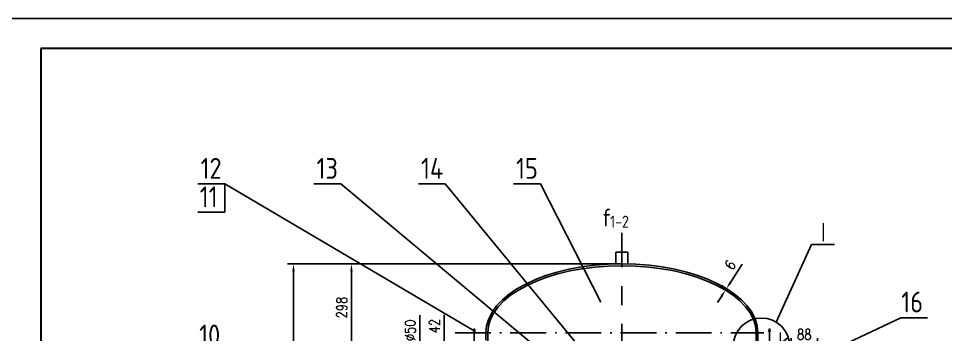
# Paper-space layout '布局1' of a CAD drawing. Extents: x 1187 to 4862, y -125 to 1349.
# Drawn here: x 1834.8 to 2145.7, y 366.8 to 472.7 of the extents above; entities that cross this region are included whole.
import ezdxf

# ---------------------------------------------------------------- set-up
doc = ezdxf.new("R2010")
doc.units = 0
doc.header["$MEASUREMENT"] = 0
doc.linetypes.add('ACAD_ISO10W100', pattern=[18.5, 12, -3, 0.5, -3])
doc.linetypes.add('CENTER', pattern=[50.8, 31.75, -6.35, 6.35, -6.35])
doc.layers.get('DEFPOINTS').update_dxf_attribs({"linetype": 'CONTINUOUS'})
for name, color, linetype in [('一般注释', 5, 'CONTINUOUS'), ('中心线', 1, 'CENTER'), ('单点划线', 6, 'ACAD_ISO10W100'), ('可见轮廓线', 7, 'CONTINUOUS'), ('图框_外框线', 7, 'CONTINUOUS'), ('尺寸标注', 5, 'CONTINUOUS')]:
    doc.layers.add(name, color=color, linetype=linetype)
doc.layers.add('图框_内框线', color=5, linetype='CONTINUOUS', lineweight=30)
doc.styles.add('TH_GBDIM', font='romans.shx', dxfattribs={"width": 0.8, "bigfont": 'gbcbig.shx'})
doc.styles.add('件号及接点字头', font='gbenor.shx', dxfattribs={"height": 7, "bigfont": 'gbcbig.shx'})
doc.styles.add('管口名称', font='gbenor.shx', dxfattribs={"height": 10, "bigfont": 'gbcbig.shx'})
doc.dimstyles.new('TH_GBDIM', dxfattribs={"dimtxt": 3.5, "dimasz": 2.5, "dimexe": 2, "dimexo": 0, "dimgap": 1.5, "dimtad": 1, "dimdec": 1, "dimzin": 0, "dimdsep": 46, "dimtxsty": 'TH_GBDIM', "dimcen": 2.5, "dimclrd": 130, "dimclre": 130, "dimclrt": 3, "dimadec": 0, "dimazin": 0, "dimtfac": 0.714286, "dimtdec": 1, "dimtmove": 0, "dimatfit": 3, "dimfxl": 0, "dimtolj": 1, "dimtzin": 0, "dimlwd": -1, "dimlwe": -1, "dimarcsym": 0})

# ---------------------------------------------------------------- blocks, each defined once
blk = doc.blocks.new('*D224')
at = {"layer": 'DEFPOINTS', "color": 0}
for p in [(2072.23, 382.11), (2072.8, 381.06), (2073.11, 381.54)]:
    blk.add_point(p, dxfattribs=at)
at = {"layer": '可见轮廓线', "color": 5}
for p, q in [((2073.59, 384.2), (2077.52, 390.27)), ((2072.8, 381.06), (2070.24, 382.72)), ((2073.11, 381.54), (2070.55, 383.2)), ((2070.56, 379.53), (2069.2, 377.44)), ((2071.92, 381.63), (2072.23, 382.11))]:
    blk.add_line(p, q, dxfattribs=at)
for points in [[(2073.24, 384.43), (2073.94, 383.98), (2072.23, 382.11)], [(2070.21, 379.76), (2070.91, 379.31), (2071.92, 381.63)]]:
    blk.add_solid(points, dxfattribs=at)
at = {"layer": '可见轮廓线', "color": 5, "insert": (2073.51, 390.06), "char_height": 3.5, "attachment_point": 5, "rotation": 57.0307, "style": 'TH_GBDIM'}
blk.add_mtext('\\A1;6', dxfattribs=at)
blk = doc.blocks.new('*D228')
at = {"layer": 'DEFPOINTS', "color": 0}
for p in [(1985.67, 360.82), (1977.55, 355.62), (1985.67, 355.62)]:
    blk.add_point(p, dxfattribs=at)
at = {"layer": '可见轮廓线', "color": 5}
for p, q in [((1977.55, 363.32), (1977.55, 373.35)), ((1985.67, 360.82), (1975.55, 360.82)), ((1977.55, 355.62), (1977.55, 360.82)), ((1985.67, 355.62), (1975.55, 355.62)), ((1977.55, 353.12), (1977.55, 350.62))]:
    blk.add_line(p, q, dxfattribs=at)
for points in [[(1977.14, 363.32), (1977.97, 363.32), (1977.55, 360.82)], [(1977.14, 353.12), (1977.97, 353.12), (1977.55, 355.62)]]:
    blk.add_solid(points, dxfattribs=at)
at = {"layer": '可见轮廓线', "color": 5, "insert": (1974.3, 369.58), "char_height": 3.5, "attachment_point": 5, "rotation": 90, "style": 'TH_GBDIM'}
blk.add_mtext('\\A1;42', dxfattribs=at)
blk = doc.blocks.new('*D229')
at = {"layer": 'DEFPOINTS', "color": 0}
for p in [(1969.42, 358.12), (1980.84, 358.12), (1980.84, 353.12)]:
    blk.add_point(p, dxfattribs=at)
at = {"layer": '可见轮廓线', "color": 5}
for p, q in [((1969.42, 360.62), (1969.42, 373.18)), ((1980.84, 358.12), (1967.42, 358.12)), ((1969.42, 353.12), (1969.42, 358.12)), ((1980.84, 353.12), (1967.42, 353.12)), ((1969.42, 350.62), (1969.42, 348.12))]:
    blk.add_line(p, q, dxfattribs=at)
for points in [[(1969, 360.62), (1969.84, 360.62), (1969.42, 358.12)], [(1969, 350.62), (1969.84, 350.62), (1969.42, 353.12)]]:
    blk.add_solid(points, dxfattribs=at)
at = {"layer": '可见轮廓线', "color": 5, "insert": (1966.17, 368.15), "char_height": 3.5, "attachment_point": 5, "rotation": 90, "style": 'TH_GBDIM'}
blk.add_mtext('\\A1;%%C50', dxfattribs=at)
blk = doc.blocks.new('*D241')
at = {"layer": 'DEFPOINTS', "color": 0}
for p in [(2093.92, 363.49), (2093.92, 352.45), (2102.77, 352.45)]:
    blk.add_point(p, dxfattribs=at)
at = {"layer": '可见轮廓线', "color": 5}
for p, q in [((2093.92, 352.45), (2093.92, 365.49)), ((2102.77, 352.45), (2102.77, 365.49)), ((2100.27, 363.49), (2096.42, 363.49))]:
    blk.add_line(p, q, dxfattribs=at)
for points in [[(2096.42, 363.9), (2096.42, 363.07), (2093.92, 363.49)], [(2100.27, 363.9), (2100.27, 363.07), (2102.77, 363.49)]]:
    blk.add_solid(points, dxfattribs=at)
at = {"layer": '可见轮廓线', "color": 5, "insert": (2098.34, 366.74), "char_height": 3.5, "attachment_point": 5, "style": 'TH_GBDIM'}
blk.add_mtext('\\A1;88', dxfattribs=at)
blk = doc.blocks.new('*D249')
at = {"layer": 'DEFPOINTS', "color": 0}
for p in [(2037.17, 390.42), (1946.45, 361.12), (2037.17, 361.12)]:
    blk.add_point(p, dxfattribs=at)
at = {"layer": '可见轮廓线', "color": 5}
for p, q in [((2037.17, 390.42), (1944.45, 390.42)), ((1946.45, 387.92), (1946.45, 363.62)), ((2037.17, 361.12), (1944.45, 361.12))]:
    blk.add_line(p, q, dxfattribs=at)
for points in [[(1946.04, 387.92), (1946.87, 387.92), (1946.45, 390.42)], [(1946.04, 363.62), (1946.87, 363.62), (1946.45, 361.12)]]:
    blk.add_solid(points, dxfattribs=at)
at = {"layer": '可见轮廓线', "color": 5, "insert": (1943.2, 375.77), "char_height": 3.5, "attachment_point": 5, "rotation": 90, "style": 'TH_GBDIM'}
blk.add_mtext('\\A1;298', dxfattribs=at)
blk = doc.blocks.new('*D252')
at = {"layer": 'DEFPOINTS', "color": 0}
for p in [(2037.17, 390.42), (1927.02, 197.12), (2037.17, 197.12)]:
    blk.add_point(p, dxfattribs=at)
at = {"layer": '可见轮廓线', "color": 5}
for p, q in [((2037.17, 390.42), (1925.02, 390.42)), ((1927.02, 387.92), (1927.02, 199.62)), ((2037.17, 197.12), (1925.02, 197.12))]:
    blk.add_line(p, q, dxfattribs=at)
for points in [[(1926.6, 387.92), (1927.43, 387.92), (1927.02, 390.42)], [(1926.6, 199.62), (1927.43, 199.62), (1927.02, 197.12)]]:
    blk.add_solid(points, dxfattribs=at)
at = {"layer": '可见轮廓线', "color": 5, "insert": (1923.67, 293.77), "char_height": 3.5, "attachment_point": 5, "rotation": 90, "style": 'TH_GBDIM'}
blk.add_mtext('\\A1;～1938', dxfattribs=at)

psp = doc.layouts.new('布局1')

# ---------------------------------------------------------------- linework, layer by layer
at = {"layer": '一般注释'}
for p, q in [((1903.992, 417.275), (1894.979, 417.275)), ((1987.669, 368.014), (1903.992, 417.275)), ((1903.992, 407.736), (1903.992, 417.275)), ((1942.881, 417.275), (1933.869, 417.275)), ((2010.292, 360.965), (1942.881, 417.275)), ((1977.939, 417.275), (1968.927, 417.275)), ((2025.918, 358.916), (1977.939, 417.275)), ((2009.81, 417.275), (2000.798, 417.275)), ((2030.064, 377.546), (2009.81, 417.275)), ((1903.992, 407.736), (1894.979, 407.736)), ((2088.884, 370.881), (2100.794, 396.957)), ((2100.794, 396.957), (2108.425, 396.957)), ((2139.714, 372.356), (2130.702, 372.356))]:
    psp.add_line(p, q, dxfattribs=at)
psp.add_circle((2083.975, 362.817), 9.441, dxfattribs=at)
at = {"layer": '中心线'}
for p, q in [((2037.169, 186.127), (2037.169, 400.791)), ((1987.669, 353.842), (1987.669, 368.769)), ((2086.669, 352.224), (2086.669, 368.769))]:
    psp.add_line(p, q, dxfattribs=at)
at = {"layer": '单点划线'}
psp.add_line((1981.236, 367.317), (2084.724, 367.317), dxfattribs=at)
at = {"layer": '可见轮廓线'}
for p, q in [((2035.169, 394.372), (2039.169, 394.372)), ((2035.169, 394.372), (2035.169, 390.388)), ((2039.169, 394.372), (2039.169, 390.388)), ((1987.299, 368.392), (1987.988, 367.688)), ((1988.04, 368.392), (1987.351, 367.688)), ((1991.569, 364.817), (1991.569, 367.317)), ((1992.169, 361.117), (1992.169, 367.317)), ((2082.169, 361.117), (2082.169, 367.317)), ((2082.169, 361.117), (2082.169, 367.317)), ((2082.769, 364.817), (2082.769, 367.317)), ((2082.769, 364.467), (2082.769, 367.317)), ((2086.299, 368.392), (2086.988, 367.688)), ((2087.04, 368.392), (2086.351, 367.688))]:
    psp.add_line(p, q, dxfattribs=at)
for major_axis, ratio in [((-45.6, 0), 0.5065789), ((-45, 0), 0.5)]:
    psp.add_ellipse((2037.169, 367.317), major_axis=major_axis, ratio=ratio, start_param=3.1415927, end_param=6.2831853, dxfattribs=at)
at = {"layer": '图框_内框线'}
for p, q in [((2648.288, 462.662), (1842.288, 462.662)), ((1842.288, 462.662), (1842.288, -111.338))]:
    psp.add_line(p, q, dxfattribs=at)
at = {"layer": '图框_外框线'}
psp.add_lwpolyline([(1817.288, -121.338), (2658.288, -121.338), (2658.288, 472.662), (1817.288, 472.662)], close=True, dxfattribs=at)
at = {"layer": '尺寸标注'}
psp.add_line((2093.919, 355.08), (2130.702, 372.356), dxfattribs=at)

# ---------------------------------------------------------------- texts
at = {"layer": '一般注释', "style": '件号及接点字头'}
for s, p in [('13', (1934.74, 418.941)), ('14', (1969.797, 418.941)), ('12', (1895.85, 418.941)), ('15', (2001.668, 418.941)), ('11', (1895.578, 409.403)), ('Ⅰ', (2102.207, 397.267)), ('16', (2130.878, 374.155)), ('10', (1895.369, 363.071))]:
    psp.add_text(s, height=7, dxfattribs=at).set_placement(p)
at = {"layer": '尺寸标注', "style": '管口名称'}
for s, height, p in [('f', 6, (2030.425, 402.95)), ('1-2', 4, (2033.189, 402.571)), ('k', 6, (2089.491, 361.513))]:
    psp.add_text(s, height=height, dxfattribs=at).set_placement(p)

# ---------------------------------------------------------------- dimensions: what is measured, and where the dimension line sits
at = {"layer": '可见轮廓线'}
dim = psp.add_aligned_dim(p1=(2072.8, 381.06), p2=(2073.108, 381.535), distance=1.05, text='6', dimstyle='TH_GBDIM', override={"dimclrd": 5, "dimclre": 5, "dimclrt": 5}, dxfattribs=at)
dim.commit()
dim.dimension.update_dxf_attribs({"geometry": '*D224', "text_midpoint": (2073.509, 390.056)})
for base, p1, p2, text, picture, middle in [((1927.018, 197.117), (2037.169, 390.417), (2037.169, 197.117), '～1938', '*D252', (1923.671, 293.767)), ((1946.453, 361.117), (2037.169, 390.417), (2037.169, 361.117), '298', '*D249', (1943.203, 375.767)), ((1969.42, 358.117), (1980.844, 353.117), (1980.844, 358.117), '%%C50', '*D229', (1966.17, 368.15))]:
    dim = psp.add_linear_dim(base=base, p1=p1, p2=p2, angle=90, text=text, dimstyle='TH_GBDIM', override={"dimclrd": 5, "dimclre": 5, "dimclrt": 5}, dxfattribs=at)
    dim.commit()
    dim.dimension.update_dxf_attribs({"geometry": picture, "text_midpoint": middle})
dim = psp.add_linear_dim(base=(1977.554, 355.617), p1=(1985.669, 360.817), p2=(1985.669, 355.617), angle=90, text='42', dimstyle='TH_GBDIM', override={"dimclrd": 5, "dimclre": 5, "dimclrt": 5}, dxfattribs=at)
dim.commit()
dim.dimension.update_dxf_attribs({"geometry": '*D228', "text_midpoint": (1977.554, 369.584), "dimtype": 160})
dim = psp.add_linear_dim(base=(2093.919, 363.485), p1=(2102.769, 352.446), p2=(2093.919, 352.446), text='88', dimstyle='TH_GBDIM', override={"dimclrd": 5, "dimclre": 5, "dimclrt": 5}, dxfattribs=at)
dim.commit()
dim.dimension.update_dxf_attribs({"geometry": '*D241', "text_midpoint": (2098.344, 366.735)})

doc.saveas('drawing.dxf')
